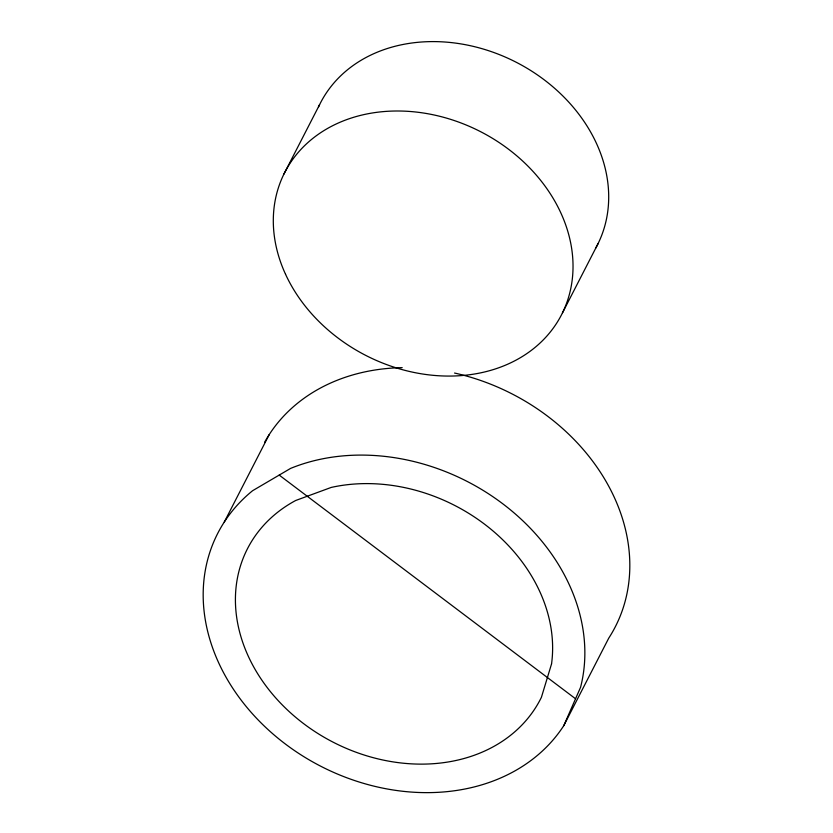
<?xml version="1.0" encoding="UTF-8"?>
<svg xmlns="http://www.w3.org/2000/svg" width="833" height="833" viewBox="0 0 833 833"><rect width="100%" height="100%" fill="white"/><g stroke="black" fill="none" stroke-linecap="round" stroke-linejoin="round"><path stroke-width="1.25" d="M563.785 725.637L580.559 687.329A198.16 160.113 27.2 0 0 502.601 503.663A198.16 160.113 27.2 0 0 290.582 468.406L252.597 490.71A198.16 160.113 27.2 0 0 285.438 744.067A198.16 160.113 27.2 0 0 563.785 725.637L608.746 638.151A198.16 160.113 27.2 0 0 454.547 373.038M283.886 174.128L319.549 104.729M224.254 522.093L269.215 434.597M562.442 312.937L598.104 243.548M279.201 475.091L575.551 698.772M264.655 442.188A198.16 160.113 27.2 0 1 402.193 367.645M318.477 106.999A155.615 125.741 27.2 0 1 515.565 61.923A155.615 125.741 27.2 0 1 595.782 248.005M551.55 663.891L541.408 697.315A164.684 133.061 27.2 0 1 299.297 720.274A164.684 133.061 27.2 0 1 295.653 500.508L331.211 487.43A164.684 133.061 27.2 0 1 551.55 663.891M285.552 274.296A155.615 125.741 27.2 0 0 543.366 339.802A155.615 125.741 27.2 0 0 440.574 116.505A155.615 125.741 27.2 0 0 285.552 274.296"/></g></svg>
